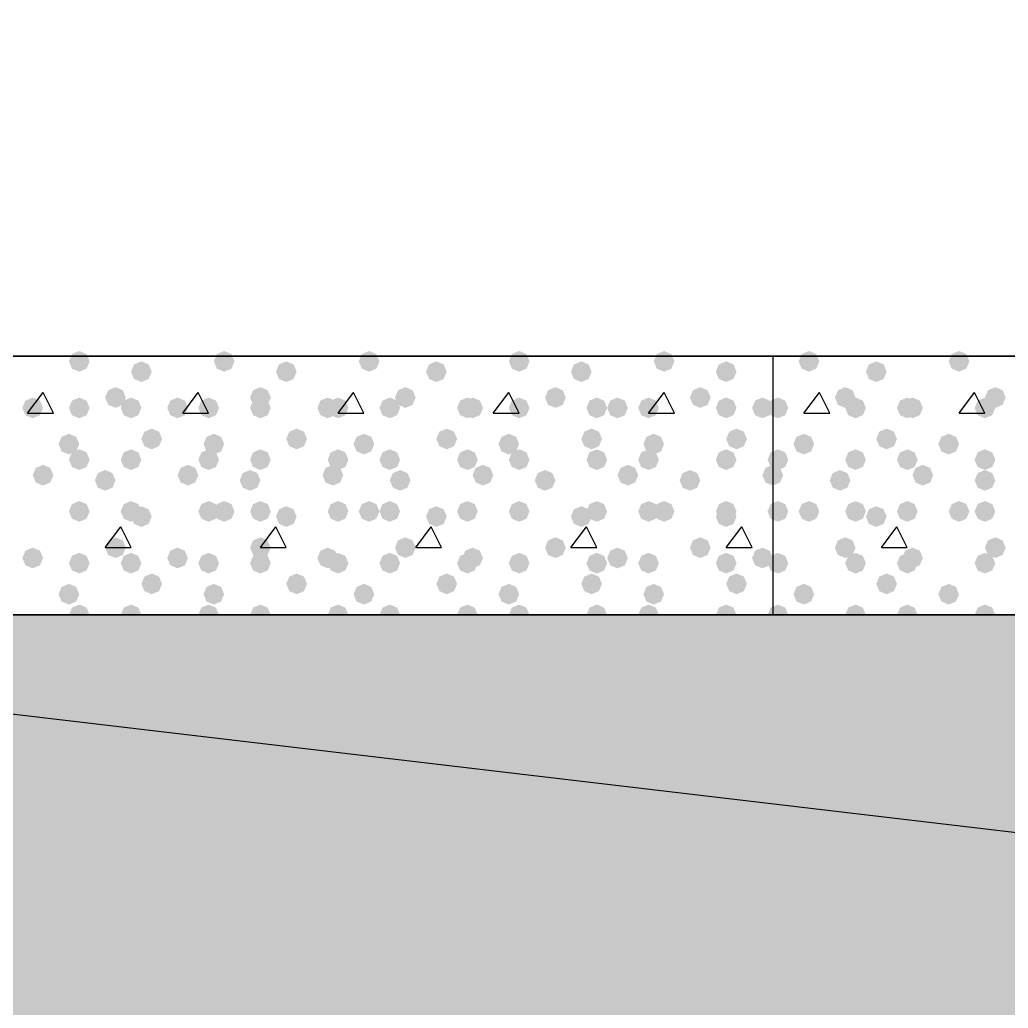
# Model space of a CAD drawing. Header units: millimetres. Extents: x 0 to 420, y 0 to 297.
# Drawn here: x 40.32 to 48.41, y 123.7 to 131.78 of the extents above; entities that cross this region are included whole.
import ezdxf

# ---------------------------------------------------------------- set-up
doc = ezdxf.new("R2010")
doc.units = ezdxf.units.MM
doc.layers.get('0').update_dxf_attribs({"linetype": 'CONTINUOUS'})

msp = doc.modelspace()

# ---------------------------------------------------------------- hatches: boundary and pattern name
at = {"true_color": 0x000008}
for points in [[(40.894, 128.989667), (40.869129, 128.929871), (40.809333, 128.905), (40.749538, 128.929871), (40.724667, 128.989667), (40.749537, 129.049462), (40.809333, 129.074333), (40.869129, 129.049463)], [(42.079333, 128.989667), (42.054462, 128.929871), (41.994667, 128.905), (41.934871, 128.929871), (41.91, 128.989667), (41.934871, 129.049462), (41.994667, 129.074333), (42.054462, 129.049463)], [(43.264667, 128.989667), (43.239796, 128.929871), (43.18, 128.905), (43.120204, 128.929871), (43.095333, 128.989667), (43.120204, 129.049462), (43.18, 129.074333), (43.239796, 129.049463)], [(44.492333, 128.989667), (44.467463, 128.929871), (44.407667, 128.905), (44.347871, 128.929871), (44.323, 128.989667), (44.347871, 129.049462), (44.407667, 129.074333), (44.467462, 129.049463)], [(45.677667, 128.989667), (45.652796, 128.929871), (45.593, 128.905), (45.533204, 128.929871), (45.508333, 128.989667), (45.533204, 129.049462), (45.593, 129.074333), (45.652796, 129.049463)], [(41.402, 128.905), (41.377129, 128.845204), (41.317333, 128.820333), (41.257538, 128.845204), (41.232667, 128.905), (41.257537, 128.964796), (41.317333, 128.989667), (41.377129, 128.964796)], [(42.587333, 128.905), (42.562463, 128.845204), (42.502667, 128.820333), (42.442871, 128.845204), (42.418, 128.905), (42.442871, 128.964796), (42.502667, 128.989667), (42.562462, 128.964796)], [(43.815, 128.905), (43.790129, 128.845204), (43.730333, 128.820333), (43.670538, 128.845204), (43.645667, 128.905), (43.670537, 128.964796), (43.730333, 128.989667), (43.790129, 128.964796)], [(45.000333, 128.905), (44.975463, 128.845204), (44.915667, 128.820333), (44.855871, 128.845204), (44.831, 128.905), (44.855871, 128.964796), (44.915667, 128.989667), (44.975462, 128.964796)], [(46.185667, 128.905), (46.160796, 128.845204), (46.101, 128.820333), (46.041204, 128.845204), (46.016333, 128.905), (46.041204, 128.964796), (46.101, 128.989667), (46.160796, 128.964796)], [(41.190333, 128.693333), (41.165463, 128.633537), (41.105667, 128.608667), (41.045871, 128.633537), (41.021, 128.693333), (41.045871, 128.753129), (41.105667, 128.778), (41.165462, 128.753129)], [(42.375667, 128.693333), (42.350796, 128.633537), (42.291, 128.608667), (42.231204, 128.633537), (42.206333, 128.693333), (42.231204, 128.753129), (42.291, 128.778), (42.350796, 128.753129)], [(43.561, 128.693333), (43.536129, 128.633537), (43.476333, 128.608667), (43.416537, 128.633537), (43.391667, 128.693333), (43.416537, 128.753129), (43.476333, 128.778), (43.536129, 128.753129)], [(44.788667, 128.693333), (44.763796, 128.633537), (44.704, 128.608667), (44.644204, 128.633537), (44.619333, 128.693333), (44.644204, 128.753129), (44.704, 128.778), (44.763796, 128.753129)], [(45.974, 128.693333), (45.949129, 128.633537), (45.889333, 128.608667), (45.829538, 128.633537), (45.804667, 128.693333), (45.829537, 128.753129), (45.889333, 128.778), (45.949129, 128.753129)], [(40.513, 128.608667), (40.488129, 128.548871), (40.428333, 128.524), (40.368537, 128.548871), (40.343667, 128.608667), (40.368537, 128.668462), (40.428333, 128.693333), (40.488129, 128.668463)], [(40.894, 128.608667), (40.869129, 128.548871), (40.809333, 128.524), (40.749538, 128.548871), (40.724667, 128.608667), (40.749537, 128.668462), (40.809333, 128.693333), (40.869129, 128.668463)], [(41.317333, 128.608667), (41.292463, 128.548871), (41.232667, 128.524), (41.172871, 128.548871), (41.148, 128.608667), (41.172871, 128.668462), (41.232667, 128.693333), (41.292462, 128.668463)], [(41.698333, 128.608667), (41.673463, 128.548871), (41.613667, 128.524), (41.553871, 128.548871), (41.529, 128.608667), (41.553871, 128.668462), (41.613667, 128.693333), (41.673462, 128.668463)], [(41.952333, 128.608667), (41.927463, 128.548871), (41.867667, 128.524), (41.807871, 128.548871), (41.783, 128.608667), (41.807871, 128.668462), (41.867667, 128.693333), (41.927462, 128.668463)], [(42.375667, 128.608667), (42.350796, 128.548871), (42.291, 128.524), (42.231204, 128.548871), (42.206333, 128.608667), (42.231204, 128.668462), (42.291, 128.693333), (42.350796, 128.668463)], [(42.926, 128.608667), (42.901129, 128.548871), (42.841333, 128.524), (42.781537, 128.548871), (42.756667, 128.608667), (42.781537, 128.668462), (42.841333, 128.693333), (42.901129, 128.668463)], [(43.010667, 128.608667), (42.985796, 128.548871), (42.926, 128.524), (42.866204, 128.548871), (42.841333, 128.608667), (42.866204, 128.668462), (42.926, 128.693333), (42.985796, 128.668463)], [(43.434, 128.608667), (43.409129, 128.548871), (43.349333, 128.524), (43.289538, 128.548871), (43.264667, 128.608667), (43.289537, 128.668462), (43.349333, 128.693333), (43.409129, 128.668463)], [(44.069, 128.608667), (44.044129, 128.548871), (43.984333, 128.524), (43.924538, 128.548871), (43.899667, 128.608667), (43.924537, 128.668462), (43.984333, 128.693333), (44.044129, 128.668463)], [(44.111333, 128.608667), (44.086462, 128.548871), (44.026667, 128.524), (43.966871, 128.548871), (43.942, 128.608667), (43.966871, 128.668462), (44.026667, 128.693333), (44.086462, 128.668463)], [(44.492333, 128.608667), (44.467463, 128.548871), (44.407667, 128.524), (44.347871, 128.548871), (44.323, 128.608667), (44.347871, 128.668462), (44.407667, 128.693333), (44.467462, 128.668463)], [(45.127333, 128.608667), (45.102463, 128.548871), (45.042667, 128.524), (44.982871, 128.548871), (44.958, 128.608667), (44.982871, 128.668462), (45.042667, 128.693333), (45.102462, 128.668463)], [(45.296667, 128.608667), (45.271796, 128.548871), (45.212, 128.524), (45.152204, 128.548871), (45.127333, 128.608667), (45.152204, 128.668462), (45.212, 128.693333), (45.271796, 128.668463)], [(45.550667, 128.608667), (45.525796, 128.548871), (45.466, 128.524), (45.406204, 128.548871), (45.381333, 128.608667), (45.406204, 128.668462), (45.466, 128.693333), (45.525796, 128.668463)], [(46.185667, 128.608667), (46.160796, 128.548871), (46.101, 128.524), (46.041204, 128.548871), (46.016333, 128.608667), (46.041204, 128.668462), (46.101, 128.693333), (46.160796, 128.668463)], [(46.482, 128.608667), (46.457129, 128.548871), (46.397333, 128.524), (46.337538, 128.548871), (46.312667, 128.608667), (46.337537, 128.668462), (46.397333, 128.693333), (46.457129, 128.668463)], [(41.486667, 128.354667), (41.461796, 128.294871), (41.402, 128.27), (41.342204, 128.294871), (41.317333, 128.354667), (41.342204, 128.414462), (41.402, 128.439333), (41.461796, 128.414463)], [(42.672, 128.354667), (42.647129, 128.294871), (42.587333, 128.27), (42.527538, 128.294871), (42.502667, 128.354667), (42.527537, 128.414462), (42.587333, 128.439333), (42.647129, 128.414463)], [(43.899667, 128.354667), (43.874796, 128.294871), (43.815, 128.27), (43.755204, 128.294871), (43.730333, 128.354667), (43.755204, 128.414462), (43.815, 128.439333), (43.874796, 128.414463)], [(45.085, 128.354667), (45.060129, 128.294871), (45.000333, 128.27), (44.940538, 128.294871), (44.915667, 128.354667), (44.940537, 128.414462), (45.000333, 128.439333), (45.060129, 128.414463)], [(46.270333, 128.354667), (46.245463, 128.294871), (46.185667, 128.27), (46.125871, 128.294871), (46.101, 128.354667), (46.125871, 128.414462), (46.185667, 128.439333), (46.245462, 128.414463)], [(40.809333, 128.312333), (40.784462, 128.252537), (40.724667, 128.227667), (40.664871, 128.252537), (40.64, 128.312333), (40.664871, 128.372129), (40.724667, 128.397), (40.784462, 128.372129)], [(41.994667, 128.312333), (41.969796, 128.252537), (41.91, 128.227667), (41.850204, 128.252537), (41.825333, 128.312333), (41.850204, 128.372129), (41.91, 128.397), (41.969796, 128.372129)], [(43.222333, 128.312333), (43.197463, 128.252537), (43.137667, 128.227667), (43.077871, 128.252537), (43.053, 128.312333), (43.077871, 128.372129), (43.137667, 128.397), (43.197462, 128.372129)], [(44.407667, 128.312333), (44.382796, 128.252537), (44.323, 128.227667), (44.263204, 128.252537), (44.238333, 128.312333), (44.263204, 128.372129), (44.323, 128.397), (44.382796, 128.372129)], [(45.593, 128.312333), (45.568129, 128.252537), (45.508333, 128.227667), (45.448538, 128.252537), (45.423667, 128.312333), (45.448537, 128.372129), (45.508333, 128.397), (45.568129, 128.372129)], [(40.894, 128.185333), (40.869129, 128.125538), (40.809333, 128.100667), (40.749538, 128.125538), (40.724667, 128.185333), (40.749537, 128.245129), (40.809333, 128.27), (40.869129, 128.245129)], [(41.317333, 128.185333), (41.292463, 128.125538), (41.232667, 128.100667), (41.172871, 128.125538), (41.148, 128.185333), (41.172871, 128.245129), (41.232667, 128.27), (41.292462, 128.245129)], [(41.952333, 128.185333), (41.927463, 128.125538), (41.867667, 128.100667), (41.807871, 128.125538), (41.783, 128.185333), (41.807871, 128.245129), (41.867667, 128.27), (41.927462, 128.245129)], [(42.375667, 128.185333), (42.350796, 128.125538), (42.291, 128.100667), (42.231204, 128.125538), (42.206333, 128.185333), (42.231204, 128.245129), (42.291, 128.27), (42.350796, 128.245129)], [(43.010667, 128.185333), (42.985796, 128.125538), (42.926, 128.100667), (42.866204, 128.125538), (42.841333, 128.185333), (42.866204, 128.245129), (42.926, 128.27), (42.985796, 128.245129)], [(43.434, 128.185333), (43.409129, 128.125538), (43.349333, 128.100667), (43.289538, 128.125538), (43.264667, 128.185333), (43.289537, 128.245129), (43.349333, 128.27), (43.409129, 128.245129)], [(44.069, 128.185333), (44.044129, 128.125538), (43.984333, 128.100667), (43.924538, 128.125538), (43.899667, 128.185333), (43.924537, 128.245129), (43.984333, 128.27), (44.044129, 128.245129)], [(44.492333, 128.185333), (44.467463, 128.125538), (44.407667, 128.100667), (44.347871, 128.125538), (44.323, 128.185333), (44.347871, 128.245129), (44.407667, 128.27), (44.467462, 128.245129)], [(45.127333, 128.185333), (45.102463, 128.125538), (45.042667, 128.100667), (44.982871, 128.125538), (44.958, 128.185333), (44.982871, 128.245129), (45.042667, 128.27), (45.102462, 128.245129)], [(45.550667, 128.185333), (45.525796, 128.125538), (45.466, 128.100667), (45.406204, 128.125538), (45.381333, 128.185333), (45.406204, 128.245129), (45.466, 128.27), (45.525796, 128.245129)], [(46.185667, 128.185333), (46.160796, 128.125538), (46.101, 128.100667), (46.041204, 128.125538), (46.016333, 128.185333), (46.041204, 128.245129), (46.101, 128.27), (46.160796, 128.245129)], [(40.597667, 128.058333), (40.572796, 127.998538), (40.513, 127.973667), (40.453204, 127.998538), (40.428333, 128.058333), (40.453204, 128.118129), (40.513, 128.143), (40.572796, 128.118129)], [(41.105667, 128.016), (41.080796, 127.956204), (41.021, 127.931333), (40.961204, 127.956204), (40.936333, 128.016), (40.961204, 128.075796), (41.021, 128.100667), (41.080796, 128.075796)], [(41.783, 128.058333), (41.758129, 127.998538), (41.698333, 127.973667), (41.638537, 127.998538), (41.613667, 128.058333), (41.638537, 128.118129), (41.698333, 128.143), (41.758129, 128.118129)], [(42.291, 128.016), (42.266129, 127.956204), (42.206333, 127.931333), (42.146537, 127.956204), (42.121667, 128.016), (42.146537, 128.075796), (42.206333, 128.100667), (42.266129, 128.075796)], [(42.968333, 128.058333), (42.943463, 127.998538), (42.883667, 127.973667), (42.823871, 127.998538), (42.799, 128.058333), (42.823871, 128.118129), (42.883667, 128.143), (42.943462, 128.118129)], [(43.518667, 128.016), (43.493796, 127.956204), (43.434, 127.931333), (43.374204, 127.956204), (43.349333, 128.016), (43.374204, 128.075796), (43.434, 128.100667), (43.493796, 128.075796)], [(44.196, 128.058333), (44.171129, 127.998538), (44.111333, 127.973667), (44.051537, 127.998538), (44.026667, 128.058333), (44.051537, 128.118129), (44.111333, 128.143), (44.171129, 128.118129)], [(44.704, 128.016), (44.679129, 127.956204), (44.619333, 127.931333), (44.559538, 127.956204), (44.534667, 128.016), (44.559537, 128.075796), (44.619333, 128.100667), (44.679129, 128.075796)], [(45.381333, 128.058333), (45.356462, 127.998538), (45.296667, 127.973667), (45.236871, 127.998538), (45.212, 128.058333), (45.236871, 128.118129), (45.296667, 128.143), (45.356462, 128.118129)], [(45.889333, 128.016), (45.864462, 127.956204), (45.804667, 127.931333), (45.744871, 127.956204), (45.72, 128.016), (45.744871, 128.075796), (45.804667, 128.100667), (45.864462, 128.075796)], [(40.894, 127.762), (40.869129, 127.702204), (40.809333, 127.677333), (40.749538, 127.702204), (40.724667, 127.762), (40.749537, 127.821796), (40.809333, 127.846667), (40.869129, 127.821796)], [(40.894, 127.762), (40.869129, 127.702204), (40.809333, 127.677333), (40.749538, 127.702204), (40.724667, 127.762), (40.749537, 127.821796), (40.809333, 127.846667), (40.869129, 127.821796)], [(41.317333, 127.762), (41.292463, 127.702204), (41.232667, 127.677333), (41.172871, 127.702204), (41.148, 127.762), (41.172871, 127.821796), (41.232667, 127.846667), (41.292462, 127.821796)], [(41.952333, 127.762), (41.927463, 127.702204), (41.867667, 127.677333), (41.807871, 127.702204), (41.783, 127.762), (41.807871, 127.821796), (41.867667, 127.846667), (41.927462, 127.821796)], [(42.079333, 127.762), (42.054462, 127.702204), (41.994667, 127.677333), (41.934871, 127.702204), (41.91, 127.762), (41.934871, 127.821796), (41.994667, 127.846667), (42.054462, 127.821796)], [(42.375667, 127.762), (42.350796, 127.702204), (42.291, 127.677333), (42.231204, 127.702204), (42.206333, 127.762), (42.231204, 127.821796), (42.291, 127.846667), (42.350796, 127.821796)], [(43.010667, 127.762), (42.985796, 127.702204), (42.926, 127.677333), (42.866204, 127.702204), (42.841333, 127.762), (42.866204, 127.821796), (42.926, 127.846667), (42.985796, 127.821796)], [(43.264667, 127.762), (43.239796, 127.702204), (43.18, 127.677333), (43.120204, 127.702204), (43.095333, 127.762), (43.120204, 127.821796), (43.18, 127.846667), (43.239796, 127.821796)], [(43.434, 127.762), (43.409129, 127.702204), (43.349333, 127.677333), (43.289538, 127.702204), (43.264667, 127.762), (43.289537, 127.821796), (43.349333, 127.846667), (43.409129, 127.821796)], [(44.069, 127.762), (44.044129, 127.702204), (43.984333, 127.677333), (43.924538, 127.702204), (43.899667, 127.762), (43.924537, 127.821796), (43.984333, 127.846667), (44.044129, 127.821796)], [(44.492333, 127.762), (44.467463, 127.702204), (44.407667, 127.677333), (44.347871, 127.702204), (44.323, 127.762), (44.347871, 127.821796), (44.407667, 127.846667), (44.467462, 127.821796)], [(44.492333, 127.762), (44.467463, 127.702204), (44.407667, 127.677333), (44.347871, 127.702204), (44.323, 127.762), (44.347871, 127.821796), (44.407667, 127.846667), (44.467462, 127.821796)], [(45.127333, 127.762), (45.102463, 127.702204), (45.042667, 127.677333), (44.982871, 127.702204), (44.958, 127.762), (44.982871, 127.821796), (45.042667, 127.846667), (45.102462, 127.821796)], [(45.550667, 127.762), (45.525796, 127.702204), (45.466, 127.677333), (45.406204, 127.702204), (45.381333, 127.762), (45.406204, 127.821796), (45.466, 127.846667), (45.525796, 127.821796)], [(45.677667, 127.762), (45.652796, 127.702204), (45.593, 127.677333), (45.533204, 127.702204), (45.508333, 127.762), (45.533204, 127.821796), (45.593, 127.846667), (45.652796, 127.821796)], [(46.185667, 127.762), (46.160796, 127.702204), (46.101, 127.677333), (46.041204, 127.702204), (46.016333, 127.762), (46.041204, 127.821796), (46.101, 127.846667), (46.160796, 127.821796)], [(41.402, 127.719667), (41.377129, 127.659871), (41.317333, 127.635), (41.257538, 127.659871), (41.232667, 127.719667), (41.257537, 127.779462), (41.317333, 127.804333), (41.377129, 127.779463)], [(42.587333, 127.719667), (42.562463, 127.659871), (42.502667, 127.635), (42.442871, 127.659871), (42.418, 127.719667), (42.442871, 127.779462), (42.502667, 127.804333), (42.562462, 127.779463)], [(43.815, 127.719667), (43.790129, 127.659871), (43.730333, 127.635), (43.670538, 127.659871), (43.645667, 127.719667), (43.670537, 127.779462), (43.730333, 127.804333), (43.790129, 127.779463)], [(45.000333, 127.719667), (44.975463, 127.659871), (44.915667, 127.635), (44.855871, 127.659871), (44.831, 127.719667), (44.855871, 127.779462), (44.915667, 127.804333), (44.975462, 127.779463)], [(46.185667, 127.719667), (46.160796, 127.659871), (46.101, 127.635), (46.041204, 127.659871), (46.016333, 127.719667), (46.041204, 127.779462), (46.101, 127.804333), (46.160796, 127.779463)], [(41.190333, 127.465667), (41.165463, 127.405871), (41.105667, 127.381), (41.045871, 127.405871), (41.021, 127.465667), (41.045871, 127.525462), (41.105667, 127.550333), (41.165462, 127.525463)], [(42.375667, 127.465667), (42.350796, 127.405871), (42.291, 127.381), (42.231204, 127.405871), (42.206333, 127.465667), (42.231204, 127.525462), (42.291, 127.550333), (42.350796, 127.525463)], [(43.561, 127.465667), (43.536129, 127.405871), (43.476333, 127.381), (43.416537, 127.405871), (43.391667, 127.465667), (43.416537, 127.525462), (43.476333, 127.550333), (43.536129, 127.525463)], [(44.788667, 127.465667), (44.763796, 127.405871), (44.704, 127.381), (44.644204, 127.405871), (44.619333, 127.465667), (44.644204, 127.525462), (44.704, 127.550333), (44.763796, 127.525463)], [(45.974, 127.465667), (45.949129, 127.405871), (45.889333, 127.381), (45.829538, 127.405871), (45.804667, 127.465667), (45.829537, 127.525462), (45.889333, 127.550333), (45.949129, 127.525463)], [(40.513, 127.381), (40.488129, 127.321204), (40.428333, 127.296333), (40.368537, 127.321204), (40.343667, 127.381), (40.368537, 127.440796), (40.428333, 127.465667), (40.488129, 127.440796)], [(41.698333, 127.381), (41.673463, 127.321204), (41.613667, 127.296333), (41.553871, 127.321204), (41.529, 127.381), (41.553871, 127.440796), (41.613667, 127.465667), (41.673462, 127.440796)], [(42.926, 127.381), (42.901129, 127.321204), (42.841333, 127.296333), (42.781537, 127.321204), (42.756667, 127.381), (42.781537, 127.440796), (42.841333, 127.465667), (42.901129, 127.440796)], [(44.111333, 127.381), (44.086462, 127.321204), (44.026667, 127.296333), (43.966871, 127.321204), (43.942, 127.381), (43.966871, 127.440796), (44.026667, 127.465667), (44.086462, 127.440796)], [(45.296667, 127.381), (45.271796, 127.321204), (45.212, 127.296333), (45.152204, 127.321204), (45.127333, 127.381), (45.152204, 127.440796), (45.212, 127.465667), (45.271796, 127.440796)], [(46.482, 127.381), (46.457129, 127.321204), (46.397333, 127.296333), (46.337538, 127.321204), (46.312667, 127.381), (46.337537, 127.440796), (46.397333, 127.465667), (46.457129, 127.440796)], [(40.894, 127.338667), (40.869129, 127.278871), (40.809333, 127.254), (40.749538, 127.278871), (40.724667, 127.338667), (40.749537, 127.398462), (40.809333, 127.423333), (40.869129, 127.398463)], [(41.317333, 127.338667), (41.292463, 127.278871), (41.232667, 127.254), (41.172871, 127.278871), (41.148, 127.338667), (41.172871, 127.398462), (41.232667, 127.423333), (41.292462, 127.398463)], [(41.952333, 127.338667), (41.927463, 127.278871), (41.867667, 127.254), (41.807871, 127.278871), (41.783, 127.338667), (41.807871, 127.398462), (41.867667, 127.423333), (41.927462, 127.398463)], [(42.375667, 127.338667), (42.350796, 127.278871), (42.291, 127.254), (42.231204, 127.278871), (42.206333, 127.338667), (42.231204, 127.398462), (42.291, 127.423333), (42.350796, 127.398463)], [(43.010667, 127.338667), (42.985796, 127.278871), (42.926, 127.254), (42.866204, 127.278871), (42.841333, 127.338667), (42.866204, 127.398462), (42.926, 127.423333), (42.985796, 127.398463)], [(43.434, 127.338667), (43.409129, 127.278871), (43.349333, 127.254), (43.289538, 127.278871), (43.264667, 127.338667), (43.289537, 127.398462), (43.349333, 127.423333), (43.409129, 127.398463)], [(44.069, 127.338667), (44.044129, 127.278871), (43.984333, 127.254), (43.924538, 127.278871), (43.899667, 127.338667), (43.924537, 127.398462), (43.984333, 127.423333), (44.044129, 127.398463)], [(44.492333, 127.338667), (44.467463, 127.278871), (44.407667, 127.254), (44.347871, 127.278871), (44.323, 127.338667), (44.347871, 127.398462), (44.407667, 127.423333), (44.467462, 127.398463)], [(45.127333, 127.338667), (45.102463, 127.278871), (45.042667, 127.254), (44.982871, 127.278871), (44.958, 127.338667), (44.982871, 127.398462), (45.042667, 127.423333), (45.102462, 127.398463)], [(45.550667, 127.338667), (45.525796, 127.278871), (45.466, 127.254), (45.406204, 127.278871), (45.381333, 127.338667), (45.406204, 127.398462), (45.466, 127.423333), (45.525796, 127.398463)], [(46.185667, 127.338667), (46.160796, 127.278871), (46.101, 127.254), (46.041204, 127.278871), (46.016333, 127.338667), (46.041204, 127.398462), (46.101, 127.423333), (46.160796, 127.398463)], [(41.486667, 127.169333), (41.461796, 127.109537), (41.402, 127.084667), (41.342204, 127.109537), (41.317333, 127.169333), (41.342204, 127.229129), (41.402, 127.254), (41.461796, 127.229129)], [(42.672, 127.169333), (42.647129, 127.109537), (42.587333, 127.084667), (42.527538, 127.109537), (42.502667, 127.169333), (42.527537, 127.229129), (42.587333, 127.254), (42.647129, 127.229129)], [(43.899667, 127.169333), (43.874796, 127.109537), (43.815, 127.084667), (43.755204, 127.109537), (43.730333, 127.169333), (43.755204, 127.229129), (43.815, 127.254), (43.874796, 127.229129)], [(45.085, 127.169333), (45.060129, 127.109537), (45.000333, 127.084667), (44.940538, 127.109537), (44.915667, 127.169333), (44.940537, 127.229129), (45.000333, 127.254), (45.060129, 127.229129)], [(46.270333, 127.169333), (46.245463, 127.109537), (46.185667, 127.084667), (46.125871, 127.109537), (46.101, 127.169333), (46.125871, 127.229129), (46.185667, 127.254), (46.245462, 127.229129)], [(40.809333, 127.084667), (40.784462, 127.024871), (40.724667, 127), (40.664871, 127.024871), (40.64, 127.084667), (40.664871, 127.144462), (40.724667, 127.169333), (40.784462, 127.144463)], [(41.994667, 127.084667), (41.969796, 127.024871), (41.91, 127), (41.850204, 127.024871), (41.825333, 127.084667), (41.850204, 127.144462), (41.91, 127.169333), (41.969796, 127.144463)], [(43.222333, 127.084667), (43.197463, 127.024871), (43.137667, 127), (43.077871, 127.024871), (43.053, 127.084667), (43.077871, 127.144462), (43.137667, 127.169333), (43.197462, 127.144463)], [(44.407667, 127.084667), (44.382796, 127.024871), (44.323, 127), (44.263204, 127.024871), (44.238333, 127.084667), (44.263204, 127.144462), (44.323, 127.169333), (44.382796, 127.144463)], [(45.593, 127.084667), (45.568129, 127.024871), (45.508333, 127), (45.448538, 127.024871), (45.423667, 127.084667), (45.448537, 127.144462), (45.508333, 127.169333), (45.568129, 127.144463)], [(40.894, 126.915333), (40.869129, 126.855538), (40.809333, 126.830667), (40.749538, 126.855538), (40.724667, 126.915333), (40.749537, 126.975129), (40.809333, 127), (40.869129, 126.975129)], [(41.317333, 126.915333), (41.292463, 126.855538), (41.232667, 126.830667), (41.172871, 126.855538), (41.148, 126.915333), (41.172871, 126.975129), (41.232667, 127), (41.292462, 126.975129)], [(41.952333, 126.915333), (41.927463, 126.855538), (41.867667, 126.830667), (41.807871, 126.855538), (41.783, 126.915333), (41.807871, 126.975129), (41.867667, 127), (41.927462, 126.975129)], [(42.375667, 126.915333), (42.350796, 126.855538), (42.291, 126.830667), (42.231204, 126.855538), (42.206333, 126.915333), (42.231204, 126.975129), (42.291, 127), (42.350796, 126.975129)], [(43.010667, 126.915333), (42.985796, 126.855538), (42.926, 126.830667), (42.866204, 126.855538), (42.841333, 126.915333), (42.866204, 126.975129), (42.926, 127), (42.985796, 126.975129)], [(43.434, 126.915333), (43.409129, 126.855538), (43.349333, 126.830667), (43.289538, 126.855538), (43.264667, 126.915333), (43.289537, 126.975129), (43.349333, 127), (43.409129, 126.975129)], [(44.069, 126.915333), (44.044129, 126.855538), (43.984333, 126.830667), (43.924538, 126.855538), (43.899667, 126.915333), (43.924537, 126.975129), (43.984333, 127), (44.044129, 126.975129)], [(44.492333, 126.915333), (44.467463, 126.855538), (44.407667, 126.830667), (44.347871, 126.855538), (44.323, 126.915333), (44.347871, 126.975129), (44.407667, 127), (44.467462, 126.975129)], [(45.127333, 126.915333), (45.102463, 126.855538), (45.042667, 126.830667), (44.982871, 126.855538), (44.958, 126.915333), (44.982871, 126.975129), (45.042667, 127), (45.102462, 126.975129)], [(45.550667, 126.915333), (45.525796, 126.855538), (45.466, 126.830667), (45.406204, 126.855538), (45.381333, 126.915333), (45.406204, 126.975129), (45.466, 127), (45.525796, 126.975129)], [(46.185667, 126.915333), (46.160796, 126.855538), (46.101, 126.830667), (46.041204, 126.855538), (46.016333, 126.915333), (46.041204, 126.975129), (46.101, 127), (46.160796, 126.975129)]]:
    msp.add_hatch(color=0, dxfattribs=at).paths.add_polyline_path(points, flags=0)
at = {"true_color": 0x000007}
for points in [[(46.863, 128.989667), (46.838129, 128.929871), (46.778333, 128.905), (46.718537, 128.929871), (46.693667, 128.989667), (46.718537, 129.049462), (46.778333, 129.074333), (46.838129, 129.049463)], [(48.090667, 128.989667), (48.065796, 128.929871), (48.006, 128.905), (47.946204, 128.929871), (47.921333, 128.989667), (47.946204, 129.049462), (48.006, 129.074333), (48.065796, 129.049463)], [(47.413333, 128.905), (47.388463, 128.845204), (47.328667, 128.820333), (47.268871, 128.845204), (47.244, 128.905), (47.268871, 128.964796), (47.328667, 128.989667), (47.388462, 128.964796)], [(47.159333, 128.693333), (47.134462, 128.633537), (47.074667, 128.608667), (47.014871, 128.633537), (46.99, 128.693333), (47.014871, 128.753129), (47.074667, 128.778), (47.134462, 128.753129)], [(48.387, 128.693333), (48.362129, 128.633537), (48.302333, 128.608667), (48.242538, 128.633537), (48.217667, 128.693333), (48.242537, 128.753129), (48.302333, 128.778), (48.362129, 128.753129)], [(46.609, 128.608667), (46.584129, 128.548871), (46.524333, 128.524), (46.464538, 128.548871), (46.439667, 128.608667), (46.464537, 128.668462), (46.524333, 128.693333), (46.584129, 128.668463)], [(47.244, 128.608667), (47.219129, 128.548871), (47.159333, 128.524), (47.099538, 128.548871), (47.074667, 128.608667), (47.099537, 128.668462), (47.159333, 128.693333), (47.219129, 128.668463)], [(47.667333, 128.608667), (47.642463, 128.548871), (47.582667, 128.524), (47.522871, 128.548871), (47.498, 128.608667), (47.522871, 128.668462), (47.582667, 128.693333), (47.642462, 128.668463)], [(47.709667, 128.608667), (47.684796, 128.548871), (47.625, 128.524), (47.565204, 128.548871), (47.540333, 128.608667), (47.565204, 128.668462), (47.625, 128.693333), (47.684796, 128.668463)], [(48.302333, 128.608667), (48.277463, 128.548871), (48.217667, 128.524), (48.157871, 128.548871), (48.133, 128.608667), (48.157871, 128.668462), (48.217667, 128.693333), (48.277462, 128.668463)], [(47.498, 128.354667), (47.473129, 128.294871), (47.413333, 128.27), (47.353537, 128.294871), (47.328667, 128.354667), (47.353537, 128.414462), (47.413333, 128.439333), (47.473129, 128.414463)], [(46.820667, 128.312333), (46.795796, 128.252537), (46.736, 128.227667), (46.676204, 128.252537), (46.651333, 128.312333), (46.676204, 128.372129), (46.736, 128.397), (46.795796, 128.372129)], [(48.006, 128.312333), (47.981129, 128.252537), (47.921333, 128.227667), (47.861537, 128.252537), (47.836667, 128.312333), (47.861537, 128.372129), (47.921333, 128.397), (47.981129, 128.372129)], [(46.609, 128.185333), (46.584129, 128.125538), (46.524333, 128.100667), (46.464538, 128.125538), (46.439667, 128.185333), (46.464537, 128.245129), (46.524333, 128.27), (46.584129, 128.245129)], [(47.244, 128.185333), (47.219129, 128.125538), (47.159333, 128.100667), (47.099538, 128.125538), (47.074667, 128.185333), (47.099537, 128.245129), (47.159333, 128.27), (47.219129, 128.245129)], [(47.667333, 128.185333), (47.642463, 128.125538), (47.582667, 128.100667), (47.522871, 128.125538), (47.498, 128.185333), (47.522871, 128.245129), (47.582667, 128.27), (47.642462, 128.245129)], [(48.302333, 128.185333), (48.277463, 128.125538), (48.217667, 128.100667), (48.157871, 128.125538), (48.133, 128.185333), (48.157871, 128.245129), (48.217667, 128.27), (48.277462, 128.245129)], [(46.566667, 128.058333), (46.541796, 127.998538), (46.482, 127.973667), (46.422204, 127.998538), (46.397333, 128.058333), (46.422204, 128.118129), (46.482, 128.143), (46.541796, 128.118129)], [(47.117, 128.016), (47.092129, 127.956204), (47.032333, 127.931333), (46.972538, 127.956204), (46.947667, 128.016), (46.972537, 128.075796), (47.032333, 128.100667), (47.092129, 128.075796)], [(47.794333, 128.058333), (47.769462, 127.998538), (47.709667, 127.973667), (47.649871, 127.998538), (47.625, 128.058333), (47.649871, 128.118129), (47.709667, 128.143), (47.769462, 128.118129)], [(48.302333, 128.016), (48.277463, 127.956204), (48.217667, 127.931333), (48.157871, 127.956204), (48.133, 128.016), (48.157871, 128.075796), (48.217667, 128.100667), (48.277462, 128.075796)], [(46.609, 127.762), (46.584129, 127.702204), (46.524333, 127.677333), (46.464538, 127.702204), (46.439667, 127.762), (46.464537, 127.821796), (46.524333, 127.846667), (46.584129, 127.821796)], [(46.863, 127.762), (46.838129, 127.702204), (46.778333, 127.677333), (46.718537, 127.702204), (46.693667, 127.762), (46.718537, 127.821796), (46.778333, 127.846667), (46.838129, 127.821796)], [(47.244, 127.762), (47.219129, 127.702204), (47.159333, 127.677333), (47.099538, 127.702204), (47.074667, 127.762), (47.099537, 127.821796), (47.159333, 127.846667), (47.219129, 127.821796)], [(47.667333, 127.762), (47.642463, 127.702204), (47.582667, 127.677333), (47.522871, 127.702204), (47.498, 127.762), (47.522871, 127.821796), (47.582667, 127.846667), (47.642462, 127.821796)], [(48.090667, 127.762), (48.065796, 127.702204), (48.006, 127.677333), (47.946204, 127.702204), (47.921333, 127.762), (47.946204, 127.821796), (48.006, 127.846667), (48.065796, 127.821796)], [(48.302333, 127.762), (48.277463, 127.702204), (48.217667, 127.677333), (48.157871, 127.702204), (48.133, 127.762), (48.157871, 127.821796), (48.217667, 127.846667), (48.277462, 127.821796)], [(47.413333, 127.719667), (47.388463, 127.659871), (47.328667, 127.635), (47.268871, 127.659871), (47.244, 127.719667), (47.268871, 127.779462), (47.328667, 127.804333), (47.388462, 127.779463)], [(47.159333, 127.465667), (47.134462, 127.405871), (47.074667, 127.381), (47.014871, 127.405871), (46.99, 127.465667), (47.014871, 127.525462), (47.074667, 127.550333), (47.134462, 127.525463)], [(48.387, 127.465667), (48.362129, 127.405871), (48.302333, 127.381), (48.242538, 127.405871), (48.217667, 127.465667), (48.242537, 127.525462), (48.302333, 127.550333), (48.362129, 127.525463)], [(47.709667, 127.381), (47.684796, 127.321204), (47.625, 127.296333), (47.565204, 127.321204), (47.540333, 127.381), (47.565204, 127.440796), (47.625, 127.465667), (47.684796, 127.440796)], [(46.609, 127.338667), (46.584129, 127.278871), (46.524333, 127.254), (46.464538, 127.278871), (46.439667, 127.338667), (46.464537, 127.398462), (46.524333, 127.423333), (46.584129, 127.398463)], [(47.244, 127.338667), (47.219129, 127.278871), (47.159333, 127.254), (47.099538, 127.278871), (47.074667, 127.338667), (47.099537, 127.398462), (47.159333, 127.423333), (47.219129, 127.398463)], [(47.667333, 127.338667), (47.642463, 127.278871), (47.582667, 127.254), (47.522871, 127.278871), (47.498, 127.338667), (47.522871, 127.398462), (47.582667, 127.423333), (47.642462, 127.398463)], [(48.302333, 127.338667), (48.277463, 127.278871), (48.217667, 127.254), (48.157871, 127.278871), (48.133, 127.338667), (48.157871, 127.398462), (48.217667, 127.423333), (48.277462, 127.398463)], [(47.498, 127.169333), (47.473129, 127.109537), (47.413333, 127.084667), (47.353537, 127.109537), (47.328667, 127.169333), (47.353537, 127.229129), (47.413333, 127.254), (47.473129, 127.229129)], [(46.820667, 127.084667), (46.795796, 127.024871), (46.736, 127), (46.676204, 127.024871), (46.651333, 127.084667), (46.676204, 127.144462), (46.736, 127.169333), (46.795796, 127.144463)], [(48.006, 127.084667), (47.981129, 127.024871), (47.921333, 127), (47.861537, 127.024871), (47.836667, 127.084667), (47.861537, 127.144462), (47.921333, 127.169333), (47.981129, 127.144463)], [(46.609, 126.915333), (46.584129, 126.855538), (46.524333, 126.830667), (46.464538, 126.855538), (46.439667, 126.915333), (46.464537, 126.975129), (46.524333, 127), (46.584129, 126.975129)], [(47.244, 126.915333), (47.219129, 126.855538), (47.159333, 126.830667), (47.099538, 126.855538), (47.074667, 126.915333), (47.099537, 126.975129), (47.159333, 127), (47.219129, 126.975129)], [(47.667333, 126.915333), (47.642463, 126.855538), (47.582667, 126.830667), (47.522871, 126.855538), (47.498, 126.915333), (47.522871, 126.975129), (47.582667, 127), (47.642462, 126.975129)], [(48.302333, 126.915333), (48.277463, 126.855538), (48.217667, 126.830667), (48.157871, 126.855538), (48.133, 126.915333), (48.157871, 126.975129), (48.217667, 127), (48.277462, 126.975129)]]:
    msp.add_hatch(color=0, dxfattribs=at).paths.add_polyline_path(points, flags=0)
at = {"true_color": 0x000008}
h = msp.add_hatch(color=0, dxfattribs=at)
h.paths.add_polyline_path([(194.775667, 126.915333), (33.401, 126.915333), (194.775667, 107.865333)], flags=0)
h.paths.add_polyline_path([(33.401, 126.915333), (194.775667, 107.865333), (33.401, 107.865333)], flags=0)

# ---------------------------------------------------------------- linework, layer by layer
at = {"color": 0, "true_color": 0x000007}
for points in [[(32.342667, 126.915333), (32.342667, 150.241), (380.576667, 150.241), (380.576667, 126.915333), (218.101333, 126.915333), (218.101333, 105.748667), (194.775667, 105.748667), (194.775667, 126.915333)], [(32.342667, 126.915333), (32.342667, 150.241), (380.576667, 150.241), (380.576667, 126.915333), (218.101333, 126.915333), (218.101333, 105.748667), (194.775667, 105.748667), (194.775667, 126.915333)], [(46.482, 129.032), (46.482, 126.915333), (48.598667, 126.915333), (48.598667, 129.032)]]:
    msp.add_lwpolyline(points, close=True, dxfattribs=at)
at = {"color": 0, "true_color": 0x0000fd}
msp.add_lwpolyline([(215.984667, 129.032), (378.46, 129.032), (378.46, 148.124333), (34.459333, 148.124333), (34.459333, 129.032), (196.934667, 129.032), (196.934667, 107.865333), (215.984667, 107.865333)], close=True, dxfattribs=at)
at = {"color": 0, "true_color": 0x000007}
for points in [[(46.482, 129.032), (34.459333, 129.032)], [(46.736, 128.566333), (46.863, 128.735667)], [(46.947667, 128.566333), (46.863, 128.735667)], [(48.006, 128.566333), (48.133, 128.735667)], [(48.217667, 128.566333), (48.133, 128.735667)], [(46.736, 128.566333), (46.947667, 128.566333)], [(48.006, 128.566333), (48.217667, 128.566333)], [(47.371, 127.465667), (47.498, 127.635)], [(47.582667, 127.465667), (47.498, 127.635)], [(47.371, 127.465667), (47.582667, 127.465667)], [(34.459333, 126.915333), (46.482, 126.915333)]]:
    msp.add_lwpolyline(points, dxfattribs=at)
at = {"color": 0, "true_color": 0x000008}
for points in [[(40.386, 128.566333), (40.513, 128.735667)], [(40.597667, 128.566333), (40.513, 128.735667)], [(41.656, 128.566333), (41.783, 128.735667)], [(41.867667, 128.566333), (41.783, 128.735667)], [(42.926, 128.566333), (43.053, 128.735667)], [(43.137667, 128.566333), (43.053, 128.735667)], [(44.196, 128.566333), (44.323, 128.735667)], [(44.407667, 128.566333), (44.323, 128.735667)], [(45.466, 128.566333), (45.593, 128.735667)], [(45.677667, 128.566333), (45.593, 128.735667)], [(40.386, 128.566333), (40.597667, 128.566333)], [(41.656, 128.566333), (41.867667, 128.566333)], [(42.926, 128.566333), (43.137667, 128.566333)], [(44.196, 128.566333), (44.407667, 128.566333)], [(45.466, 128.566333), (45.677667, 128.566333)], [(41.021, 127.465667), (41.148, 127.635)], [(41.232667, 127.465667), (41.148, 127.635)], [(42.291, 127.465667), (42.418, 127.635)], [(42.502667, 127.465667), (42.418, 127.635)], [(43.561, 127.465667), (43.688, 127.635)], [(43.772667, 127.465667), (43.688, 127.635)], [(44.831, 127.465667), (44.958, 127.635)], [(45.042667, 127.465667), (44.958, 127.635)], [(46.101, 127.465667), (46.228, 127.635)], [(46.312667, 127.465667), (46.228, 127.635)], [(41.021, 127.465667), (41.232667, 127.465667)], [(42.291, 127.465667), (42.502667, 127.465667)], [(43.561, 127.465667), (43.772667, 127.465667)], [(44.831, 127.465667), (45.042667, 127.465667)], [(46.101, 127.465667), (46.312667, 127.465667)]]:
    msp.add_lwpolyline(points, dxfattribs=at)
for points in [[(194.775667, 126.915333), (33.401, 126.915333), (194.775667, 107.865333)], [(33.401, 126.915333), (194.775667, 107.865333), (33.401, 107.865333)]]:
    msp.add_lwpolyline(points, close=True, dxfattribs=at)

doc.saveas('drawing.dxf')
